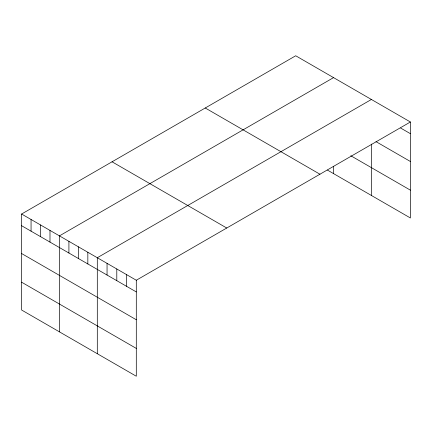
<?xml version="1.0" encoding="UTF-8"?>
<svg xmlns="http://www.w3.org/2000/svg" width="432" height="432" viewBox="0 0 432 432"><rect width="100%" height="100%" fill="white"/><g stroke="black" fill="none" stroke-linecap="round" stroke-linejoin="round"><path stroke-width="0.65" d="M21.6 214.024L136.296 280.244L136.296 376.229L21.6 310.009L21.6 214.024L295.704 55.771L410.4 121.991L410.4 217.976L327.429 170.078M333.553 77.625L59.449 235.872L59.449 331.862M371.401 99.473L97.303 257.726L97.303 353.716M136.296 280.244L410.4 121.991M400.653 128.05L410.4 133.677M375.991 141.631L410.4 161.498M350.806 155.752L410.4 190.161M205.249 107.995L319.945 174.215M112.055 161.8L226.751 228.02M21.6 225.709L136.296 291.929M21.6 253.53L136.296 319.75M21.6 282.193L136.296 348.408M371.401 144.077L371.401 195.464M333.553 166.325L333.553 173.61M126.549 274.612L126.549 286.303M116.797 268.985L116.797 280.67M107.05 263.358L107.05 275.044M87.836 252.266L87.836 263.952M78.376 246.802L78.376 258.487M68.915 241.337L68.915 253.022M49.988 230.413L49.988 242.098M40.527 224.948L40.527 236.633M31.061 219.483L31.061 231.174"/></g></svg>
